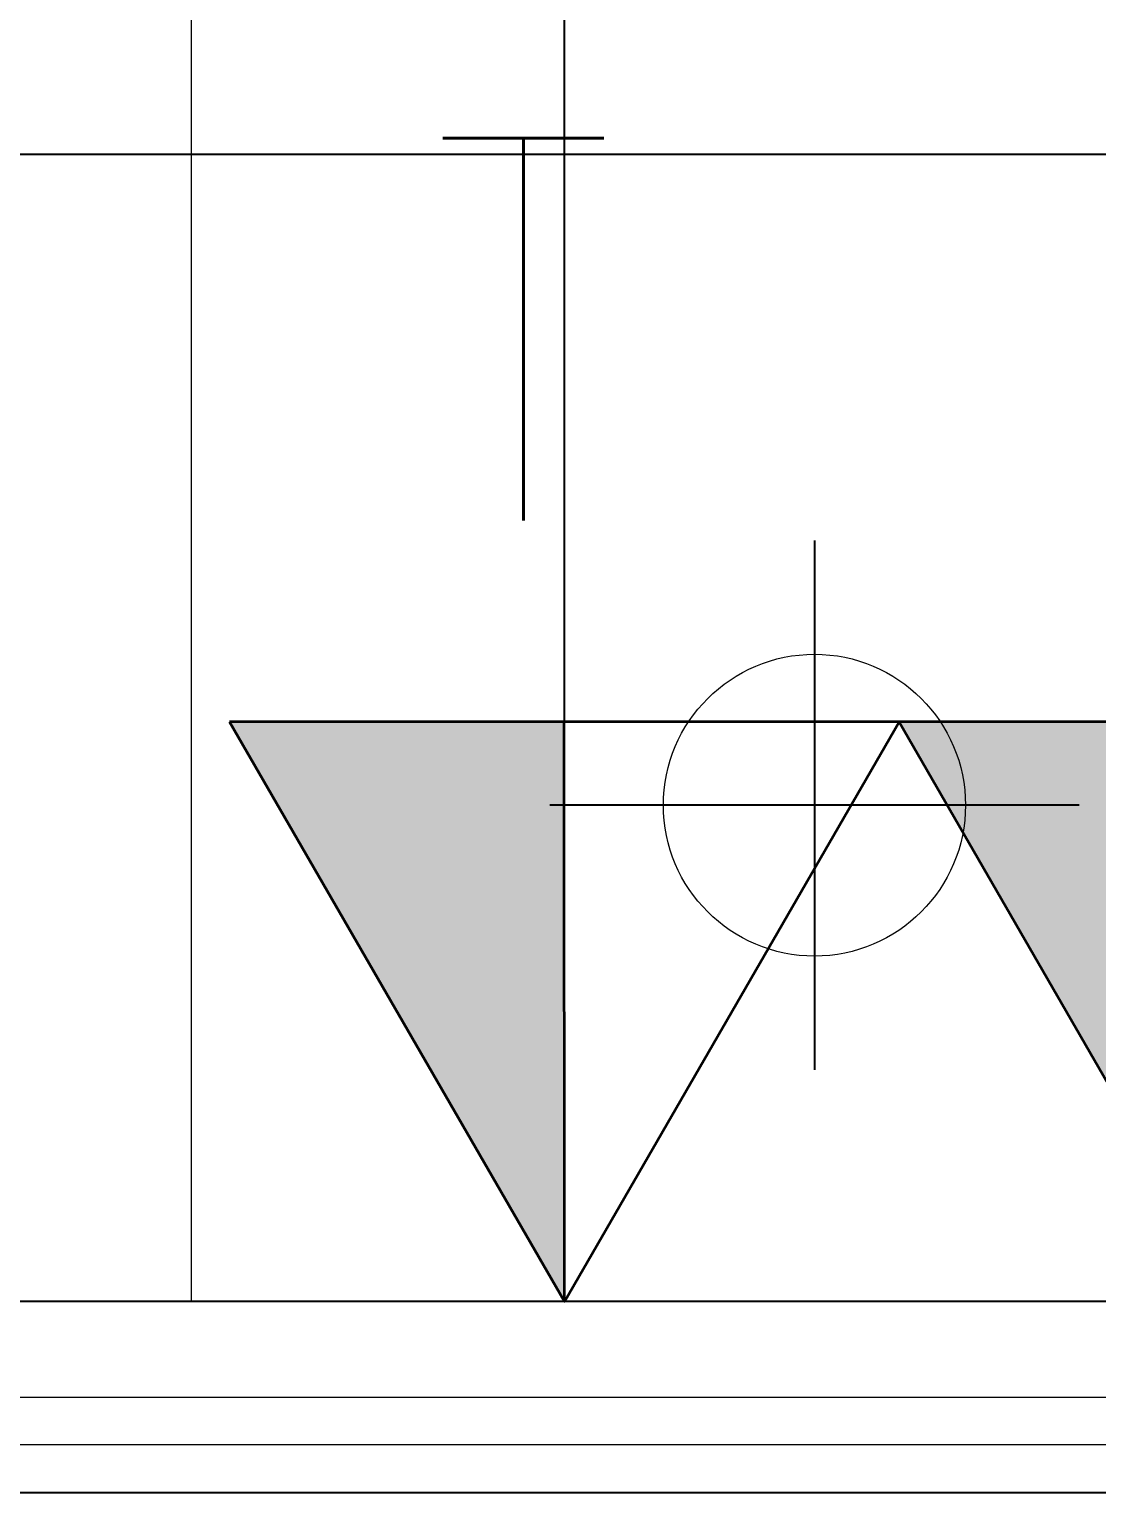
# Model space of a CAD drawing. Extents: x -560814 to 57327, y -29287 to 19916.
# Drawn here: x 40396 to 40954, y -910 to -145 of the extents above; entities that cross this region are included whole.
import ezdxf

# ---------------------------------------------------------------- set-up
doc = ezdxf.new("R2010")
doc.units = 0
doc.header["$LTSCALE"] = 0.25
doc.linetypes.add('DASHDOT', pattern=[25.4, 12.7, -6.35, 0, -6.35])
for name, color, linetype, lineweight in [('01-First Floor$0$Aluminum', 251, 'Continuous', 5), ('01-First Floor$0$LOADING', 253, 'Continuous', 5), ('01-First Floor$0$Walls', 251, 'Continuous', 5), ('E-LITE-CLNG-CNDT', 6, 'DASHDOT', 35), ('T-DATA-DEVC-TYPE', 2, 'Continuous', 25), ('T-DATA-DIM', 251, 'DASHDOT', 25), ('T-DATA-WALL @ 100', 33, 'Continuous', 35)]:
    doc.layers.add(name, color=color, linetype=linetype, lineweight=lineweight)
doc.layers.add('01-First Floor$0$FALSE CEILING', color=251, linetype='Continuous')
doc.styles.add('DC_SIMPLEX', font='SIMPLEX.shx', dxfattribs={"width": 0.7})
doc.dimstyles.new('DevCad-MM', dxfattribs={"dimscale": 0.01, "dimtxt": 2, "dimasz": 2, "dimexe": 1, "dimexo": 1, "dimgap": 0.6, "dimtad": 1, "dimdec": 0, "dimrnd": 10, "dimzin": 1, "dimdsep": 46, "dimtxsty": 'DC_SIMPLEX', "dimblk1": 'OBLIQUE', "dimblk2": 'OBLIQUE', "dimsah": 1, "dimcen": 3, "dimclrd": 256, "dimclre": 256, "dimclrt": 45, "dimadec": 0, "dimazin": 0, "dimtfac": 1, "dimtdec": 0, "dimtix": 1, "dimtmove": 2, "dimatfit": 2, "dimldrblk": 'OBLIQUE', "dimfxl": 1, "dimtolj": 1, "dimtzin": 0, "dimarcsym": 0})

# ---------------------------------------------------------------- blocks, each defined once
blk = doc.blocks.new('*U57')
blk.add_hatch(color=254).paths.add_polyline_path([(1.75, 3.0308), (0.0003, 3.0309), (0, 0)])
blk.add_line((0, 0), (0.0003, 3.0309))
blk.add_lwpolyline([(1.75, 3.0308), (0, 0), (-1.75, 3.0311)], close=True)
at = {"layer": 'T-DATA-DEVC-TYPE', "style": 'DC_SIMPLEX', "width": 0.7, "flags": 8}
blk.add_attdef('DC_TYPE', (2.6822, 5.6339), '', height=2, rotation=360, dxfattribs=at)
blk = doc.blocks.new('*U56')
blk.add_hatch(color=254).paths.add_polyline_path([(1.75, 3.0308), (0.0003, 3.0309), (0, 0)])
blk.add_line((0, 0), (0.0003, 3.0309))
blk.add_lwpolyline([(1.75, 3.0308), (0, 0), (-1.75, 3.0311)], close=True)
at = {"layer": 'T-DATA-DEVC-TYPE', "style": 'DC_SIMPLEX', "width": 0.7, "flags": 8}
blk.add_attdef('DC_TYPE', (2.6822, 5.6339), '', height=2, rotation=360, dxfattribs=at)
blk = doc.blocks.new('01-First Floor$0$GF21046B-P')
at = {"color": 0}
blk.add_lwpolyline([(0, 0), (1, 0), (1, 0.6), (0, 0.6)], close=True, dxfattribs=at)
blk = doc.blocks.new('01-First Floor$0$GF21043-P')
at = {"color": 0}
for p, q in [((0.8, 0), (0.8, 0.75)), ((-0.8, 0), (0.8, 0))]:
    blk.add_line(p, q, dxfattribs=at)
blk = doc.blocks.new('01-First Floor$0$A$C37be4daf')
at = {"layer": '01-First Floor$0$Aluminum'}
for p, q in [((1416.01, 598.24), (216.01, 598.24)), ((291.01, 573.24), (1341.01, 573.24)), ((1391.01, 548.24), (241.01, 548.24)), ((1416.01, 498.24), (216.01, 498.24))]:
    blk.add_line(p, q, dxfattribs=at)
blk = doc.blocks.new('01-First Floor')
at = {"layer": '01-First Floor$0$FALSE CEILING', "linetype": 'Continuous'}
for p, q in [((40676, -810), (40676, 2260)), ((39484.05, -210), (43434.58, -210))]:
    blk.add_line(p, q, dxfattribs=at)
at = {"layer": '01-First Floor$0$FALSE CEILING'}
for p, q in [((40806.73, -412.09, -0.1), (40806.73, -688.77, -0.1)), ((40945.07, -550.43, -0.1), (40668.39, -550.43, -0.1))]:
    blk.add_line(p, q, dxfattribs=at)
for points in [[(39486, -810), (39476, 2260), (43476, 2260), (43476, -168.58), (42834.58, -810), (39486, -810)], [(48976, -910), (8296.44, -910), (8296.44, -2710), (48976, -2710), (48976, -910)]]:
    blk.add_lwpolyline(points, dxfattribs=at)
at = {"layer": '01-First Floor$0$LOADING'}
for p, q in [((40806.73, -412.09, -0.1), (40806.73, -688.77, -0.1)), ((40945.07, -550.43, -0.1), (40668.39, -550.43, -0.1))]:
    blk.add_line(p, q, dxfattribs=at)
blk.add_circle((40806.73, -550.43, -0.1), 78.94, dxfattribs=at)
at = {"layer": '01-First Floor$0$Walls'}
for p, q in [((39476, -810), (42834.58, -810)), ((34876, -910), (42876, -910))]:
    blk.add_line(p, q, dxfattribs=at)
at = {"rotation": 180}
blk.add_blockref('01-First Floor$0$A$C37be4daf', (41492.01, -311.76), dxfattribs=at)
at = {"layer": '01-First Floor$0$LOADING', "extrusion": (-6.18937e-17, 3.19512e-06, 1), "xscale": 1000.000000000005, "yscale": 1000.000000000005, "zscale": 1000.000000000005, "rotation": 269.9999999999996}
blk.add_blockref('01-First Floor$0$GF21043-P', (40481, -10, -0.11), dxfattribs=at)
at = {"layer": '01-First Floor$0$LOADING', "extrusion": (-1.59456e-16, 3.19512e-06, 1), "xscale": -1000.000000000004, "yscale": 1000.000000000006, "zscale": 1000.000000000006, "rotation": 180}
blk.add_blockref('01-First Floor$0$GF21046B-P', (39481, -210, -0.11), dxfattribs=at)
blk = doc.blocks.new('_OBLIQUE')
at = {"color": 0, "linetype": 'ByBlock'}
blk.add_line((-0.5, -0.5), (0.5, 0.5), dxfattribs=at)
blk = doc.blocks.new('*D443')
at = {"layer": 'Defpoints', "color": 0, "linetype": 'Continuous', "transparency": 16777216}
for p in [(41025.97, 50.97), (41025.97, -506.91), (42834.58, -810)]:
    blk.add_point(p, dxfattribs=at)
at = {"layer": 'T-DATA-DIM', "linetype": 'Continuous', "lineweight": -2, "transparency": 16777216}
for p, q in [((41025.97, -406.91), (41025.97, 150.97)), ((42834.58, -710), (42834.58, 150.97)), ((42834.58, 50.97), (41025.97, 50.97))]:
    blk.add_line(p, q, dxfattribs=at)
at = {"layer": 'T-DATA-DIM', "linetype": 'Continuous', "lineweight": -2, "transparency": 16777216, "xscale": 200, "yscale": 200, "zscale": 200, "rotation": 180}
blk.add_blockref('_OBLIQUE', (41025.97, 50.97), dxfattribs=at)
at = {"layer": 'T-DATA-DIM', "linetype": 'Continuous', "lineweight": -2, "transparency": 16777216, "xscale": 200, "yscale": 200, "zscale": 200}
blk.add_blockref('_OBLIQUE', (42834.58, 50.97), dxfattribs=at)
at = {"layer": 'T-DATA-DIM', "color": 45, "linetype": 'Continuous', "transparency": 16777216, "insert": (41930.28, 210.97), "char_height": 200, "attachment_point": 5, "style": 'DC_SIMPLEX'}
blk.add_mtext('\\A1;1810', dxfattribs=at)
blk = doc.blocks.new('*D447')
at = {"layer": 'Defpoints', "color": 0, "linetype": 'Continuous', "transparency": 16777216}
for p in [(40708.66, -910), (42876, -910), (42876, -2233.68)]:
    blk.add_point(p, dxfattribs=at)
at = {"layer": 'T-DATA-DIM', "linetype": 'Continuous', "lineweight": -2, "transparency": 16777216}
for p, q in [((40708.66, -1010), (40708.66, -2333.68)), ((42876, -1010), (42876, -2333.68)), ((40708.66, -2233.68), (42876, -2233.68))]:
    blk.add_line(p, q, dxfattribs=at)
at = {"layer": 'T-DATA-DIM', "linetype": 'Continuous', "lineweight": -2, "transparency": 16777216, "xscale": 200, "yscale": 200, "zscale": 200, "rotation": 180}
blk.add_blockref('_OBLIQUE', (40708.66, -2233.68), dxfattribs=at)
at = {"layer": 'T-DATA-DIM', "linetype": 'Continuous', "lineweight": -2, "transparency": 16777216, "xscale": 200, "yscale": 200, "zscale": 200}
blk.add_blockref('_OBLIQUE', (42876, -2233.68), dxfattribs=at)
at = {"layer": 'T-DATA-DIM', "color": 45, "linetype": 'Continuous', "transparency": 16777216, "insert": (41792.33, -2073.68), "char_height": 200, "attachment_point": 5, "style": 'DC_SIMPLEX'}
blk.add_mtext('\\A1;2170', dxfattribs=at)

msp = doc.modelspace()

# ---------------------------------------------------------------- block references
at = {"layer": 'E-LITE-CLNG-CNDT'}
msp.add_blockref('01-First Floor', (0, 0), dxfattribs=at)
at = {"layer": 'T-DATA-WALL @ 100'}
ref = msp.add_blockref('*U56', (40676, -810), dxfattribs=dict(at, xscale=-100, yscale=100, zscale=100))
ref.add_attrib('DC_TYPE', 'T', (40606.56, -401.53), dxfattribs={"layer": 'T-DATA-DEVC-TYPE', "height": 200, "style": 'DC_SIMPLEX', "width": 0.7, "flags": 8})
ref = msp.add_blockref('*U57', (41026, -810), dxfattribs=dict(at, xscale=-100, yscale=100, zscale=100))
ref.add_attrib('DC_TYPE', 'D', (41127.26, -442.21, 0), dxfattribs={"layer": 'T-DATA-DEVC-TYPE', "height": 200, "style": 'DC_SIMPLEX', "width": 0.7, "flags": 8})

# ---------------------------------------------------------------- dimensions: what is measured, and where the dimension line sits
at = {"layer": 'T-DATA-DIM', "linetype": 'Continuous'}
for base, p1, p2, picture, middle in [((41025.97, 50.97), (42834.58, -810), (41025.97, -506.91), '*D443', (41930.28, 210.97)), ((42876, -2233.68), (40708.66, -910), (42876, -910), '*D447', (41792.33, -2073.68))]:
    dim = msp.add_linear_dim(base=base, p1=p1, p2=p2, dimstyle='DevCad-MM', dxfattribs=at)
    dim.commit()
    dim.dimension.update_dxf_attribs({"geometry": picture, "text_midpoint": middle})

doc.saveas('drawing.dxf')
